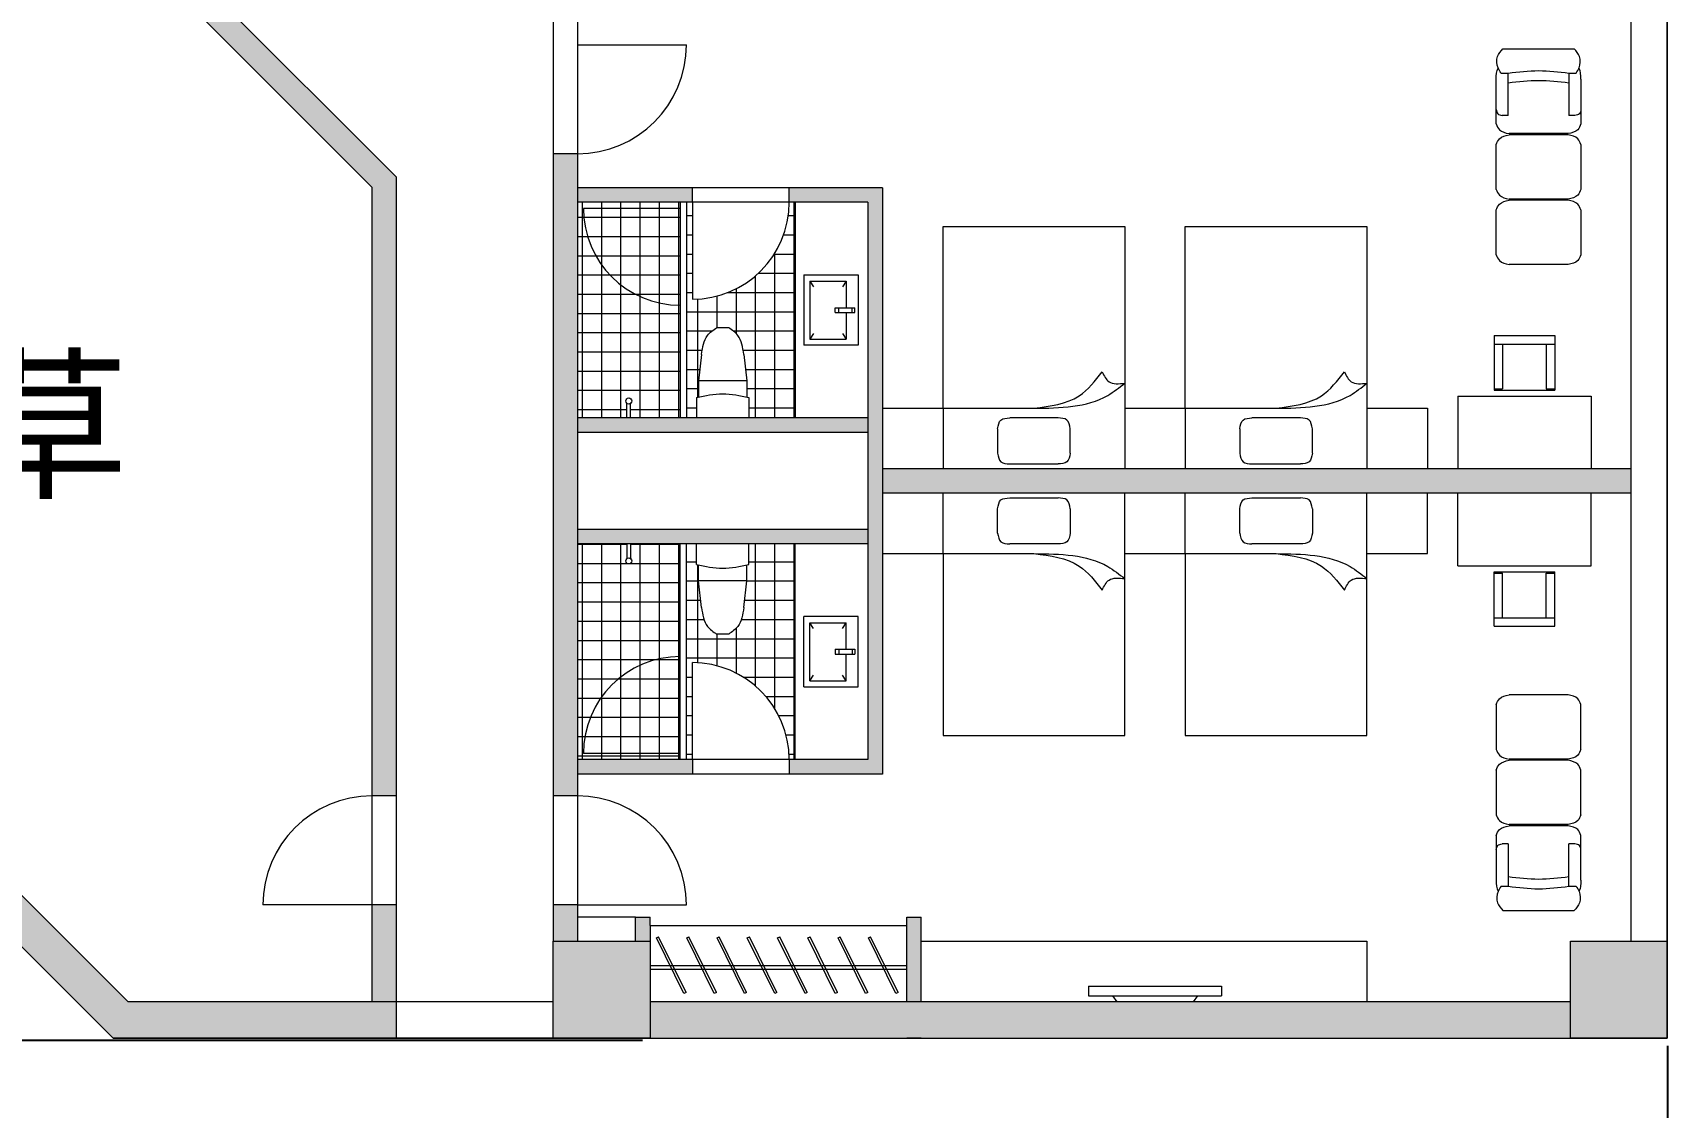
# Model space of a CAD drawing. Header units: metres. Extents: x -302 to 587, y -65 to 94.
# Drawn here: x 573.12 to 586.61, y 25.59 to 34.46 of the extents above; entities that cross this region are included whole.
import ezdxf

# ---------------------------------------------------------------- set-up
doc = ezdxf.new("R2010")
doc.units = ezdxf.units.M
doc.linetypes.add('ACAD_ISO03W100', pattern=[30, 12, -18])
doc.layers.get('0').update_dxf_attribs({"lineweight": 9})
for name, color, linetype, lineweight in [('fanghuo', 1, 'Continuous', 9), ('furniture', 3, 'Continuous', 5), ('glass', 5, 'Continuous', 5), ('hatch', 212, 'ACAD_ISO03W100', 5), ('ProfileEdges', 7, 'Continuous', 9), ('PUB_TEXT', 7, 'Continuous', 9), ('zhuwang', 2, 'Continuous', 13)]:
    doc.layers.add(name, color=color, linetype=linetype, lineweight=lineweight)
doc.styles.add('mystyle', font='', dxfattribs={"height": 1})
doc.styles.get('mystyle').set_extended_font_data('SimSun')
doc.dimstyles.new('myyyy', dxfattribs={"dimtxt": 1, "dimasz": 0.18, "dimexe": 0.18, "dimexo": 0.0625, "dimgap": 0.09, "dimtad": 0, "dimtoh": 1, "dimdec": 3, "dimrnd": 0.001, "dimzin": 0, "dimdsep": 46, "dimtxsty": 'Standard', "dimcen": 0.09, "dimadec": 0, "dimazin": 0, "dimtfac": 1, "dimtdec": 3, "dimtofl": 0, "dimtmove": 0, "dimatfit": 3, "dimfxl": 1, "dimtolj": 1, "dimtzin": 0, "dimarcsym": 0})
pattern_1 = [(0, (469.70644, -305.51858), (0, 0.15875), []), (90, (469.70644, -305.51858), (-0.15875, 1e-17), [])]

# ---------------------------------------------------------------- blocks, each defined once
blk = doc.blocks.new('*D136')
at = {"layer": 'Defpoints', "color": 0, "ltscale": 3, "transparency": 16777216}
for p in [(529.567, 68.96), (552.214, 68.96), (578.214, 26.14)]:
    blk.add_point(p, dxfattribs=at)
at = {"layer": 'PUB_TEXT', "color": 0, "lineweight": -2, "ltscale": 3, "transparency": 16777216}
for p, q in [((552.151, 68.96), (529.387, 68.96)), ((529.567, 68.78), (529.567, 50.056)), ((529.567, 26.32), (529.567, 45.043)), ((578.151, 26.14), (529.387, 26.14))]:
    blk.add_line(p, q, dxfattribs=at)
at = {"layer": 'PUB_TEXT', "color": 0, "ltscale": 3, "transparency": 16777216}
for points in [[(529.537, 68.78), (529.597, 68.78), (529.567, 68.96)], [(529.537, 26.32), (529.597, 26.32), (529.567, 26.14)]]:
    blk.add_solid(points, dxfattribs=at)
at = {"layer": 'PUB_TEXT', "color": 0, "ltscale": 3, "transparency": 16777216, "insert": (529.567, 47.55), "char_height": 1, "attachment_point": 5, "rotation": 90}
blk.add_mtext('\\A1;42.820', dxfattribs=at)
blk = doc.blocks.new('*D140')
at = {"layer": 'Defpoints', "color": 0, "ltscale": 3, "transparency": 16777216}
for p in [(543.814, 56.106), (586.614, 26.16), (586.614, 11.149)]:
    blk.add_point(p, dxfattribs=at)
at = {"layer": 'PUB_TEXT', "color": 0, "lineweight": -2, "ltscale": 3, "transparency": 16777216}
for p, q in [((543.814, 56.043), (543.814, 10.969)), ((586.614, 26.097), (586.614, 10.969)), ((543.994, 11.149), (562.79, 11.149)), ((586.434, 11.149), (567.637, 11.149))]:
    blk.add_line(p, q, dxfattribs=at)
at = {"layer": 'PUB_TEXT', "color": 0, "ltscale": 3, "transparency": 16777216}
for points in [[(543.994, 11.179), (543.994, 11.119), (543.814, 11.149)], [(586.434, 11.179), (586.434, 11.119), (586.614, 11.149)]]:
    blk.add_solid(points, dxfattribs=at)
at = {"layer": 'PUB_TEXT', "color": 0, "ltscale": 3, "transparency": 16777216, "insert": (565.214, 11.149), "char_height": 1, "attachment_point": 5}
blk.add_mtext('\\A1;42.800', dxfattribs=at)

msp = doc.modelspace()

# ---------------------------------------------------------------- hatches: boundary and pattern name
at = {"layer": 'hatch', "ltscale": 0.05}
h = msp.add_hatch(color=256, dxfattribs=at)
h.dxf.hatch_style = 1
h.paths.add_polyline_path([(574.3672, 35.0192), (574.2258, 34.8777), (575.9176, 33.186), (575.9176, 28.1598), (576.1176, 28.1598), (576.1176, 33.2688)])
h.paths.add_polyline_path([(576.1176, 27.2598), (575.9176, 27.2598), (575.9176, 26.4598), (576.1176, 26.4598)])
h = msp.add_hatch(color=256, dxfattribs=at)
h.dxf.hatch_style = 1
h.paths.add_polyline_path([(577.6136, 33.4598), (577.4136, 33.4598), (577.4136, 28.1598), (577.6136, 28.1598)])
h = msp.add_hatch(color=256, dxfattribs=at)
h.dxf.hatch_style = 1
h.paths.add_polyline_path([(578.5636, 33.1798), (577.6136, 33.1798), (577.6136, 33.0598), (578.5636, 33.0598)])
h = msp.add_hatch(color=256, dxfattribs=at)
h.dxf.hatch_style = 1
h.paths.add_polyline_path([(580.1336, 33.1798), (579.3636, 33.1798), (579.3636, 33.0598), (580.0136, 33.0598), (580.0136, 28.4598), (579.3636, 28.4598), (579.3636, 28.3398), (580.1336, 28.3398)])
h = msp.add_hatch(dxfattribs=at)
h.set_pattern_fill('NET', color=256, scale=0.05)
h.set_pattern_definition(pattern_1)
h.paths.add_polyline_path([(578.4636, 32.2098, -0.4142136), (577.6636, 33.0098), (578.4636, 33.0098), (578.4636, 33.0598), (577.6136, 33.0598), (577.6136, 31.2798), (578.0236, 31.2798), (578.0236, 31.3998, -0.236068), (578.0136, 31.4198, -1), (578.0636, 31.4198, -0.236068), (578.0536, 31.3998), (578.0536, 31.2798), (578.4636, 31.2798)])
h.paths.add_polyline_path([(578.4636, 33.0098), (577.6636, 33.0098, 0.4142136), (578.4636, 32.2098)], flags=17)
h = msp.add_hatch(dxfattribs=at)
h.set_pattern_fill('NET', color=256, scale=0.05)
h.set_pattern_definition([(0, (469.70643, -313.91858), (0, 0.15875), []), (90, (469.70643, -313.91858), (-0.15875, 1e-17), [])])
edge = h.paths.add_edge_path()
edge.add_line((579.4136, 33.0598), (579.3636, 33.0598))
edge.add_arc((578.5636, 33.0598), 0.8, -90, 0, ccw=False)
edge.add_line((578.5636, 32.2598), (578.5636, 33.0598))
edge.add_line((578.5636, 33.0598), (578.5136, 33.0598))
edge.add_line((578.5136, 33.0598), (578.5136, 31.2798))
edge.add_line((578.5136, 31.2798), (578.5986, 31.2798))
edge.add_line((578.5986, 31.2798), (578.5986, 31.4498))
edge.add_spline(control_points=[(578.5986, 31.4498), (578.6036, 31.4509), (578.6086, 31.4519), (578.6136, 31.4529)], knot_values=[0, 0, 0, 0, 0.0151453, 0.0151453, 0.0151453, 0.0151453], degree=3, periodic=0)
edge.add_line((578.6136, 31.453), (578.6136, 31.5848))
edge.add_line((578.6136, 31.5848), (578.6386, 31.8048))
edge.add_spline(control_points=[(578.6386, 31.8048), (578.6478, 31.8623), (578.6624, 31.9537), (578.7362, 32.0055), (578.7636, 32.0248)], knot_values=[0, 0, 0, 0, 0.1647883, 0.2622216, 0.2622216, 0.2622216, 0.2622216], degree=3, periodic=0)
edge.add_line((578.7636, 32.0248), (578.8636, 32.0248))
edge.add_spline(control_points=[(578.8636, 32.0248), (578.8911, 32.0055), (578.9649, 31.9537), (578.9795, 31.8623), (578.9886, 31.8048)], knot_values=[0, 0, 0, 0, 0.0974334, 0.2622216, 0.2622216, 0.2622216, 0.2622216], degree=3, periodic=0)
edge.add_line((578.9886, 31.8048), (579.0136, 31.5848))
edge.add_line((579.0136, 31.5848), (579.0136, 31.4529))
edge.add_spline(control_points=[(579.0136, 31.4529), (579.0186, 31.4519), (579.0236, 31.4509), (579.0286, 31.4498)], knot_values=[0.4190205, 0.4190205, 0.4190205, 0.4190205, 0.4341659, 0.4341659, 0.4341659, 0.4341659], degree=3, periodic=0)
edge.add_line((579.0286, 31.4498), (579.0286, 31.2798))
edge.add_line((579.0286, 31.2798), (579.4136, 31.2798))
edge.add_line((579.4136, 31.2798), (579.4136, 33.0598))
edge = h.paths.add_edge_path()
edge.add_line((579.4136, 30.2398), (579.0286, 30.2398))
edge.add_line((579.0286, 30.2398), (579.0286, 30.0698))
edge.add_spline(control_points=[(579.0286, 30.0698), (579.0236, 30.0688), (579.0186, 30.0677), (579.0136, 30.0667)], knot_values=[0.4190205, 0.4190205, 0.4190205, 0.4190205, 0.4341659, 0.4341659, 0.4341659, 0.4341659], degree=3, periodic=0)
edge.add_line((579.0136, 30.0667), (579.0136, 29.9348))
edge.add_line((579.0136, 29.9348), (578.9886, 29.7148))
edge.add_spline(control_points=[(578.9886, 29.7148), (578.9795, 29.6574), (578.9649, 29.5659), (578.8911, 29.5141), (578.8636, 29.4948)], knot_values=[0, 0, 0, 0, 0.1647883, 0.2622216, 0.2622216, 0.2622216, 0.2622216], degree=3, periodic=0)
edge.add_line((578.8636, 29.4948), (578.7636, 29.4948))
edge.add_spline(control_points=[(578.7636, 29.4948), (578.7362, 29.5141), (578.6624, 29.5659), (578.6478, 29.6574), (578.6386, 29.7148)], knot_values=[0, 0, 0, 0, 0.0974334, 0.2622216, 0.2622216, 0.2622216, 0.2622216], degree=3, periodic=0)
edge.add_line((578.6386, 29.7148), (578.6136, 29.9348))
edge.add_line((578.6136, 29.9348), (578.6136, 30.0667))
edge.add_spline(control_points=[(578.6136, 30.0667), (578.6086, 30.0677), (578.6036, 30.0688), (578.5986, 30.0698)], knot_values=[0, 0, 0, 0, 0.0151453, 0.0151453, 0.0151453, 0.0151453], degree=3, periodic=0)
edge.add_line((578.5986, 30.0698), (578.5986, 30.2398))
edge.add_line((578.5986, 30.2398), (578.5136, 30.2398))
edge.add_line((578.5136, 30.2398), (578.5136, 28.4598))
edge.add_line((578.5136, 28.4598), (578.5636, 28.4598))
edge.add_line((578.5636, 28.4598), (578.5636, 29.2598))
edge.add_arc((578.5636, 28.4598), 0.8, 0, 90, ccw=False)
edge.add_line((579.3636, 28.4598), (579.4136, 28.4598))
edge.add_line((579.4136, 28.4598), (579.4136, 30.2398))
h = msp.add_hatch(color=256, dxfattribs=at)
h.dxf.hatch_style = 1
h.paths.add_polyline_path([(580.0136, 31.2798), (577.6136, 31.2798), (577.6136, 31.1598), (580.0136, 31.1598)])
h = msp.add_hatch(color=256, dxfattribs=at)
h.dxf.hatch_style = 1
h.paths.add_polyline_path([(586.3136, 30.8598), (580.1336, 30.8598), (580.1336, 30.6598), (586.3136, 30.6598)])
h = msp.add_hatch(color=256, dxfattribs=at)
h.dxf.hatch_style = 1
h.paths.add_polyline_path([(580.0136, 30.3598), (577.6136, 30.3598), (577.6136, 30.2398), (580.0136, 30.2398)])
h = msp.add_hatch(dxfattribs=at)
h.set_pattern_fill('NET', color=256, scale=0.05)
h.set_pattern_definition(pattern_1)
h.paths.add_polyline_path([(578.4636, 29.3098, 0.4142136), (577.6636, 28.5098), (578.4636, 28.5098)], flags=17)
h.paths.add_polyline_path([(578.4636, 30.2398), (578.0536, 30.2398), (578.0536, 30.1198, -0.236068), (578.0636, 30.0998, -1), (578.0136, 30.0998, -0.236068), (578.0236, 30.1198), (578.0236, 30.2398), (577.6136, 30.2398), (577.6136, 28.4598), (578.4636, 28.4598), (578.4636, 28.5098), (577.6636, 28.5098, -0.4142136), (578.4636, 29.3098)])
h = msp.add_hatch(color=256, dxfattribs=at)
h.dxf.hatch_style = 1
h.paths.add_polyline_path([(571.8917, 28.4721), (571.6795, 28.2599), (573.7796, 26.1598), (576.1176, 26.1598), (576.1176, 26.4598), (573.9039, 26.4598)])
h = msp.add_hatch(color=256, dxfattribs=at)
h.dxf.hatch_style = 1
h.paths.add_polyline_path([(578.5636, 28.4598), (577.6136, 28.4598), (577.6136, 28.3398), (578.5636, 28.3398)])
h = msp.add_hatch(color=256, dxfattribs=at)
h.dxf.hatch_style = 1
h.paths.add_polyline_path([(577.6136, 27.2598), (577.4136, 27.2598), (577.4136, 26.9598), (577.6136, 26.9598)])
h = msp.add_hatch(color=256, dxfattribs=at)
h.dxf.hatch_style = 1
h.paths.add_polyline_path([(578.2136, 27.0898), (578.2136, 27.1598), (578.0936, 27.1598), (578.0936, 26.9598), (578.2136, 26.9598)])
h = msp.add_hatch(color=256, dxfattribs=at)
h.dxf.hatch_style = 1
h.paths.add_polyline_path([(580.4536, 27.1598), (580.3336, 27.1598), (580.3336, 26.4598), (580.4536, 26.4598)])
h = msp.add_hatch(color=256, dxfattribs=at)
h.dxf.hatch_style = 1
h.paths.add_polyline_path([(578.2136, 26.9598), (577.4136, 26.9598), (577.4136, 26.1598), (578.2136, 26.1598)])
h = msp.add_hatch(color=256, dxfattribs=at)
h.dxf.hatch_style = 1
h.paths.add_polyline_path([(586.6136, 26.9598), (585.8136, 26.9598), (585.8136, 26.1598), (586.6136, 26.1598)])
h = msp.add_hatch(color=256, dxfattribs=at)
h.dxf.hatch_style = 1
h.paths.add_polyline_path([(585.8136, 26.4598), (578.2136, 26.4598), (578.2136, 26.1598), (585.8136, 26.1598)])

# ---------------------------------------------------------------- linework, layer by layer
at = {"ltscale": 0.05}
for p, q in [((573.844, 35.2596), (575.9176, 33.186)), ((574.3672, 35.0192), (576.1176, 33.2688)), ((577.4136, 34.5598), (577.4136, 26.9598)), ((577.6136, 34.5598), (577.6136, 26.9598)), ((577.6136, 33.4598), (577.4136, 33.4598)), ((580.1336, 33.1798), (577.6136, 33.1798)), ((578.5636, 33.0598), (578.5636, 33.1798)), ((579.3636, 33.0598), (579.3636, 33.1798)), ((580.1336, 33.1798), (580.1336, 28.3398)), ((580.0136, 33.0598), (577.6136, 33.0598)), ((578.4636, 33.0598), (578.4636, 31.2798)), ((578.5136, 33.0598), (578.5136, 31.2798)), ((580.0136, 33.0598), (580.0136, 28.4598)), ((580.0136, 31.2798), (577.6136, 31.2798)), ((580.0136, 31.1598), (577.6136, 31.1598)), ((586.3136, 30.8598), (580.1336, 30.8598)), ((586.3136, 30.8598), (586.3136, 30.6598)), ((586.3136, 30.6598), (580.1336, 30.6598)), ((580.0136, 30.3598), (577.6136, 30.3598)), ((580.0136, 30.2398), (577.6136, 30.2398)), ((578.4636, 28.4598), (578.4636, 30.2398)), ((578.5136, 28.4598), (578.5136, 30.2398)), ((580.0136, 28.4598), (577.6136, 28.4598)), ((578.5636, 28.4598), (578.5636, 28.3398)), ((579.3636, 28.4598), (579.3636, 28.3398)), ((580.1336, 28.3398), (577.6136, 28.3398)), ((576.1176, 28.1598), (575.9176, 28.1598)), ((577.6136, 28.1598), (577.4136, 28.1598)), ((576.1176, 27.2598), (575.9176, 27.2598)), ((577.6136, 27.2598), (577.4136, 27.2598)), ((578.0936, 27.1598), (578.2136, 27.1598)), ((578.0936, 26.9598), (578.0936, 27.1598)), ((578.2136, 27.0898), (578.2136, 27.1598)), ((580.3336, 27.1598), (580.4536, 27.1598)), ((580.3336, 26.4598), (580.3336, 27.1598)), ((580.4536, 26.4598), (580.4536, 27.1598)), ((578.2136, 27.0898), (578.2136, 26.9598)), ((578.2672, 26.9886), (578.2851, 26.9975)), ((578.5114, 26.5377), (578.2851, 26.9975)), ((578.5172, 26.9886), (578.5351, 26.9975)), ((578.7614, 26.5377), (578.5351, 26.9975)), ((578.7672, 26.9886), (578.7851, 26.9975)), ((579.0114, 26.5377), (578.7851, 26.9975)), ((579.0172, 26.9886), (579.0351, 26.9975)), ((579.2614, 26.5377), (579.0351, 26.9975)), ((579.2672, 26.9886), (579.2851, 26.9975)), ((578.4936, 26.5288), (578.2672, 26.9886)), ((578.7436, 26.5288), (578.5172, 26.9886)), ((578.9936, 26.5288), (578.7672, 26.9886)), ((579.2436, 26.5288), (579.0172, 26.9886)), ((576.1176, 26.4598), (576.1176, 26.1598)), ((585.8136, 26.4598), (578.2136, 26.4598)), ((578.5114, 26.5377), (578.4936, 26.5288)), ((578.7614, 26.5377), (578.7436, 26.5288)), ((579.0114, 26.5377), (578.9936, 26.5288)), ((579.2614, 26.5377), (579.2436, 26.5288)), ((579.5114, 26.5377), (579.4936, 26.5288)), ((579.7614, 26.5377), (579.7436, 26.5288)), ((580.0114, 26.5377), (579.9936, 26.5288)), ((580.2614, 26.5377), (580.2436, 26.5288)), ((578.2136, 26.1598), (585.8136, 26.1598)), ((580.4536, 26.1598), (580.3336, 26.1598))]:
    msp.add_line(p, q, dxfattribs=at)
for p, q in [((576.1176, 33.2688), (576.1176, 26.4598)), ((575.9176, 33.186), (575.9176, 26.4598)), ((573.7796, 26.1598), (571.6795, 28.2599))]:
    msp.add_line(p, q)
at = {"layer": 'fanghuo', "ltscale": 3}
for p, q in [((586.6136, 26.1598), (586.6136, 68.9598)), ((543.8136, 56.1258), (573.7796, 26.1598)), ((573.7796, 26.1598), (586.6136, 26.1598))]:
    msp.add_line(p, q, dxfattribs=at)
at = {"layer": 'furniture', "ltscale": 0.05}
for p, q in [((585.2561, 34.3265), (585.8454, 34.3265)), ((585.2008, 33.7065), (585.2008, 34.0766)), ((585.2408, 34.1265), (585.3008, 34.1265)), ((585.3008, 33.7765), (585.3008, 34.1265)), ((585.8008, 34.1265), (585.8608, 34.1265)), ((585.8008, 34.1265), (585.8008, 33.7765)), ((585.9008, 34.0766), (585.9008, 33.7065)), ((585.3008, 33.7765), (585.2508, 33.7765)), ((585.8508, 33.7765), (585.8008, 33.7765)), ((585.7947, 33.6265), (585.3068, 33.6265)), ((585.7947, 33.6166), (585.3068, 33.6166)), ((585.2008, 33.1665), (585.2008, 33.5366)), ((585.9008, 33.5366), (585.9008, 33.1665)), ((585.7947, 33.0865), (585.3068, 33.0865)), ((585.7947, 33.0766), (585.3068, 33.0766)), ((579.4136, 33.0598), (579.4136, 31.2798)), ((585.2008, 32.6265), (585.2008, 32.9966)), ((585.9008, 32.9966), (585.9008, 32.6265)), ((580.6336, 31.3598), (580.6336, 32.8598)), ((580.6336, 32.8598), (582.1336, 32.8598)), ((582.1336, 32.8598), (582.1336, 30.8598)), ((582.6336, 31.3598), (582.6336, 32.8598)), ((582.6336, 32.8598), (584.1336, 32.8598)), ((584.1336, 32.8598), (584.1336, 30.8598)), ((585.7947, 32.5465), (585.3068, 32.5465)), ((579.4836, 32.4598), (579.9336, 32.4598)), ((579.4836, 32.4598), (579.4836, 31.8798)), ((579.5336, 32.4098), (579.5336, 31.9298)), ((579.5336, 32.4098), (579.8336, 32.4098)), ((579.5336, 32.4098), (579.5636, 32.3618)), ((579.8336, 32.4098), (579.8036, 32.3618)), ((579.8336, 32.4098), (579.8336, 32.1898)), ((579.9336, 32.4598), (579.9336, 31.8798)), ((579.7436, 32.1898), (579.9036, 32.1898)), ((579.7436, 32.1498), (579.7436, 32.1898)), ((579.7436, 32.1498), (579.9036, 32.1498)), ((579.7736, 32.1498), (579.7736, 32.1898)), ((579.8336, 32.1498), (579.8336, 31.9298)), ((579.8836, 32.1498), (579.8836, 32.1898)), ((579.9036, 32.1498), (579.9036, 32.1898)), ((578.8636, 32.0248), (578.7636, 32.0248)), ((579.9336, 31.8798), (579.4836, 31.8798)), ((579.5636, 31.9778), (579.5336, 31.9298)), ((579.5336, 31.9298), (579.8336, 31.9298)), ((579.8036, 31.9778), (579.8336, 31.9298)), ((585.1836, 31.9598), (585.6836, 31.9598)), ((585.1836, 31.9598), (585.1836, 31.5098)), ((585.1836, 31.8898), (585.6836, 31.8898)), ((585.2536, 31.8898), (585.2536, 31.5198)), ((585.6136, 31.8898), (585.6136, 31.5198)), ((585.6836, 31.9598), (585.6836, 31.5098)), ((578.6386, 31.8048), (578.6136, 31.5848)), ((578.9886, 31.8048), (579.0136, 31.5848)), ((579.0136, 31.5848), (578.6136, 31.5848)), ((578.6136, 31.5848), (578.6136, 31.4529)), ((579.0136, 31.5848), (579.0136, 31.4529)), ((578.5986, 31.4498), (578.5986, 31.2798)), ((579.0286, 31.4498), (579.0286, 31.2798)), ((584.8836, 31.4598), (585.9836, 31.4598)), ((584.8836, 31.4598), (584.8836, 30.8598)), ((585.1836, 31.5198), (585.2536, 31.5198)), ((585.1836, 31.5098), (585.6836, 31.5098)), ((585.6136, 31.5198), (585.6836, 31.5198)), ((585.9836, 31.4598), (585.9836, 30.8598)), ((578.0236, 31.2798), (578.0236, 31.3998)), ((578.0536, 31.2798), (578.0536, 31.3998)), ((580.1336, 31.3598), (580.6336, 31.3598)), ((580.6336, 31.3598), (580.6336, 30.8598)), ((580.6336, 31.3598), (581.3836, 31.3598)), ((582.1336, 31.3598), (582.6336, 31.3598)), ((582.6336, 31.3598), (582.6336, 30.8598)), ((582.6336, 31.3598), (583.3836, 31.3598)), ((584.1336, 31.3598), (584.6336, 31.3598)), ((584.6336, 31.3598), (584.6336, 30.8598)), ((581.0836, 31.1898), (581.0836, 30.9898)), ((581.5836, 31.2798), (581.1836, 31.2798)), ((581.6836, 30.9898), (581.6836, 31.1898)), ((583.0836, 31.1898), (583.0836, 30.9898)), ((583.5836, 31.2798), (583.1836, 31.2798)), ((583.6836, 30.9898), (583.6836, 31.1898)), ((581.1836, 30.8998), (581.5836, 30.8998)), ((583.1836, 30.8998), (583.5836, 30.8998)), ((580.6336, 30.1598), (580.6336, 30.6598)), ((582.1336, 28.6598), (582.1336, 30.6598)), ((582.6336, 30.1598), (582.6336, 30.6598)), ((584.1336, 28.6598), (584.1336, 30.6598)), ((584.6336, 30.1598), (584.6336, 30.6598)), ((584.8836, 30.0598), (584.8836, 30.6598)), ((585.9836, 30.0598), (585.9836, 30.6598)), ((581.0836, 30.3298), (581.0836, 30.5298)), ((581.1836, 30.6198), (581.5836, 30.6198)), ((581.6836, 30.5298), (581.6836, 30.3298)), ((583.0836, 30.3298), (583.0836, 30.5298)), ((583.1836, 30.6198), (583.5836, 30.6198)), ((583.6836, 30.5298), (583.6836, 30.3298)), ((578.0236, 30.2398), (578.0236, 30.1198)), ((578.0536, 30.2398), (578.0536, 30.1198)), ((578.5986, 30.0698), (578.5986, 30.2398)), ((579.0286, 30.0698), (579.0286, 30.2398)), ((579.4136, 28.4598), (579.4136, 30.2398)), ((581.5836, 30.2398), (581.1836, 30.2398)), ((583.5836, 30.2398), (583.1836, 30.2398)), ((580.1336, 30.1598), (580.6336, 30.1598)), ((580.6336, 30.1598), (580.6336, 28.6598)), ((580.6336, 30.1598), (581.3836, 30.1598)), ((582.1336, 30.1598), (582.6336, 30.1598)), ((582.6336, 30.1598), (582.6336, 28.6598)), ((582.6336, 30.1598), (583.3836, 30.1598)), ((584.1336, 30.1598), (584.6336, 30.1598)), ((578.6136, 29.9348), (578.6136, 30.0667)), ((579.0136, 29.9348), (579.0136, 30.0667)), ((584.8836, 30.0598), (585.9836, 30.0598)), ((585.1836, 29.5598), (585.1836, 30.0098)), ((585.1836, 30.0098), (585.6836, 30.0098)), ((585.1836, 29.9998), (585.2536, 29.9998)), ((585.2536, 29.6298), (585.2536, 29.9998)), ((585.6136, 29.6298), (585.6136, 29.9998)), ((585.6136, 29.9998), (585.6836, 29.9998)), ((585.6836, 29.5598), (585.6836, 30.0098)), ((579.0136, 29.9348), (578.6136, 29.9348)), ((578.6386, 29.7148), (578.6136, 29.9348)), ((578.9886, 29.7148), (579.0136, 29.9348)), ((579.9336, 29.6398), (579.4836, 29.6398)), ((579.4836, 29.0598), (579.4836, 29.6398)), ((579.5336, 29.1098), (579.5336, 29.5898)), ((579.5336, 29.5898), (579.8336, 29.5898)), ((579.5636, 29.5418), (579.5336, 29.5898)), ((579.8036, 29.5418), (579.8336, 29.5898)), ((579.8336, 29.3698), (579.8336, 29.5898)), ((579.9336, 29.0598), (579.9336, 29.6398)), ((585.1836, 29.6298), (585.6836, 29.6298)), ((585.1836, 29.5598), (585.6836, 29.5598)), ((578.8636, 29.4948), (578.7636, 29.4948)), ((579.7436, 29.3698), (579.9036, 29.3698)), ((579.7436, 29.3698), (579.7436, 29.3298)), ((579.7436, 29.3298), (579.9036, 29.3298)), ((579.7736, 29.3698), (579.7736, 29.3298)), ((579.8336, 29.1098), (579.8336, 29.3298)), ((579.8836, 29.3698), (579.8836, 29.3298)), ((579.9036, 29.3698), (579.9036, 29.3298)), ((579.5336, 29.1098), (579.5636, 29.1578)), ((579.8336, 29.1098), (579.8036, 29.1578)), ((579.4836, 29.0598), (579.9336, 29.0598)), ((579.5336, 29.1098), (579.8336, 29.1098)), ((585.2008, 28.9137), (585.2008, 28.5437)), ((585.7947, 28.9937), (585.3068, 28.9937)), ((585.9008, 28.5437), (585.9008, 28.9137)), ((580.6336, 28.6598), (582.1336, 28.6598)), ((582.6336, 28.6598), (584.1336, 28.6598)), ((585.2008, 28.3737), (585.2008, 28.0037)), ((585.7947, 28.4637), (585.3068, 28.4637)), ((585.7947, 28.4537), (585.3068, 28.4537)), ((585.9008, 28.0037), (585.9008, 28.3737)), ((585.2008, 27.8337), (585.2008, 27.4637)), ((585.7947, 27.9237), (585.3068, 27.9237)), ((585.7947, 27.9137), (585.3068, 27.9137)), ((585.9008, 27.4637), (585.9008, 27.8337)), ((585.3008, 27.7637), (585.2508, 27.7637)), ((585.3008, 27.7637), (585.3008, 27.4137)), ((585.8008, 27.4137), (585.8008, 27.7637)), ((585.8508, 27.7637), (585.8008, 27.7637)), ((585.2408, 27.4137), (585.3008, 27.4137)), ((585.8008, 27.4137), (585.8608, 27.4137)), ((578.0936, 27.1598), (577.6136, 27.1598)), ((585.2561, 27.2137), (585.8454, 27.2137)), ((578.2136, 27.0898), (580.3336, 27.0898)), ((579.5114, 26.5377), (579.2851, 26.9975)), ((579.5172, 26.9886), (579.5351, 26.9975)), ((579.7614, 26.5377), (579.5351, 26.9975)), ((579.7672, 26.9886), (579.7851, 26.9975)), ((580.0114, 26.5377), (579.7851, 26.9975)), ((580.0172, 26.9886), (580.0351, 26.9975)), ((580.2614, 26.5377), (580.0351, 26.9975)), ((579.4936, 26.5288), (579.2672, 26.9886)), ((579.7436, 26.5288), (579.5172, 26.9886)), ((579.9936, 26.5288), (579.7672, 26.9886)), ((580.2436, 26.5288), (580.0172, 26.9886)), ((580.4536, 26.9598), (584.1336, 26.9598)), ((584.1336, 26.9598), (584.1336, 26.4598)), ((578.2136, 26.7598), (580.3336, 26.7598)), ((578.2136, 26.7298), (580.3336, 26.7298)), ((581.8336, 26.5898), (581.8336, 26.5098)), ((581.8336, 26.5898), (582.9336, 26.5898)), ((582.9336, 26.5898), (582.9336, 26.5098)), ((581.8336, 26.5098), (582.9336, 26.5098)), ((582.0336, 26.5107), (582.0686, 26.4598)), ((582.7336, 26.5107), (582.6987, 26.4598))]:
    msp.add_line(p, q, dxfattribs=at)
for centre in [(578.0386, 31.4198), (578.0386, 30.0998)]:
    msp.add_circle(centre, 0.025, dxfattribs=at)
for points in [[(585.2408, 34.1265), (585.2165, 34.1693), (585.2127, 34.2634), (585.2561, 34.3265)], [(585.8608, 34.1265), (585.885, 34.1693), (585.8888, 34.2634), (585.8454, 34.3265)], [(585.3008, 34.1265), (585.5508, 34.1465), (585.8008, 34.1265)], [(585.3008, 34.0465), (585.5508, 34.0665), (585.8008, 34.0465)], [(585.2008, 33.8265), (585.2137, 33.791), (585.2508, 33.7765)], [(585.9008, 33.8265), (585.8878, 33.791), (585.8508, 33.7765)], [(585.2008, 33.7065), (585.2275, 33.6589), (585.3068, 33.6265)], [(585.2008, 33.5366), (585.2275, 33.5841), (585.3068, 33.6166)], [(585.9008, 33.7065), (585.874, 33.6589), (585.7947, 33.6265)], [(585.9008, 33.5366), (585.874, 33.5841), (585.7947, 33.6166)], [(585.2008, 33.1665), (585.2275, 33.1189), (585.3068, 33.0865)], [(585.2008, 32.9966), (585.2275, 33.0441), (585.3068, 33.0766)], [(585.9008, 33.1665), (585.874, 33.1189), (585.7947, 33.0865)], [(585.9008, 32.9966), (585.874, 33.0441), (585.7947, 33.0766)], [(585.2008, 32.6265), (585.2275, 32.5789), (585.3068, 32.5465)], [(585.9008, 32.6265), (585.874, 32.5789), (585.7947, 32.5465)], [(578.6386, 31.8048), (578.6895, 31.9615), (578.7636, 32.0248)], [(578.9886, 31.8048), (578.9377, 31.9615), (578.8636, 32.0248)], [(581.3836, 31.3598), (581.7571, 31.4623), (581.9475, 31.6609)], [(581.9475, 31.6609), (582.0036, 31.5785), (582.1336, 31.5661)], [(583.3836, 31.3598), (583.7571, 31.4623), (583.9475, 31.6609)], [(583.9475, 31.6609), (584.0036, 31.5785), (584.1336, 31.5661)], [(578.5986, 31.4498), (578.8136, 31.4798), (579.0286, 31.4498)], [(581.3836, 31.3598), (581.9937, 31.4661), (582.1336, 31.5661)], [(583.3836, 31.3598), (583.9937, 31.4661), (584.1336, 31.5661)], [(581.0836, 31.1898), (581.1117, 31.2628), (581.1836, 31.2798)], [(581.6836, 31.1898), (581.6556, 31.2628), (581.5836, 31.2798)], [(583.0836, 31.1898), (583.1117, 31.2628), (583.1836, 31.2798)], [(583.6836, 31.1898), (583.6556, 31.2628), (583.5836, 31.2798)], [(581.0836, 30.9898), (581.1117, 30.9168), (581.1836, 30.8998)], [(581.6836, 30.9898), (581.6556, 30.9168), (581.5836, 30.8998)], [(583.0836, 30.9898), (583.1117, 30.9168), (583.1836, 30.8998)], [(583.6836, 30.9898), (583.6556, 30.9168), (583.5836, 30.8998)], [(581.0836, 30.5298), (581.1117, 30.6028), (581.1836, 30.6198)], [(581.6836, 30.5298), (581.6556, 30.6028), (581.5836, 30.6198)], [(583.0836, 30.5298), (583.1117, 30.6028), (583.1836, 30.6198)], [(583.6836, 30.5298), (583.6556, 30.6028), (583.5836, 30.6198)], [(581.0836, 30.3298), (581.1117, 30.2568), (581.1836, 30.2398)], [(581.6836, 30.3298), (581.6556, 30.2568), (581.5836, 30.2398)], [(583.0836, 30.3298), (583.1117, 30.2568), (583.1836, 30.2398)], [(583.6836, 30.3298), (583.6556, 30.2568), (583.5836, 30.2398)], [(581.3836, 30.1598), (581.9937, 30.0535), (582.1336, 29.9535)], [(581.3836, 30.1598), (581.7571, 30.0573), (581.9475, 29.8587)], [(583.3836, 30.1598), (583.9937, 30.0535), (584.1336, 29.9535)], [(583.3836, 30.1598), (583.7571, 30.0573), (583.9475, 29.8587)], [(578.5986, 30.0698), (578.8136, 30.0398), (579.0286, 30.0698)], [(581.9475, 29.8587), (582.0036, 29.9411), (582.1336, 29.9535)], [(583.9475, 29.8587), (584.0036, 29.9411), (584.1336, 29.9535)], [(578.6386, 29.7148), (578.6895, 29.5581), (578.7636, 29.4948)], [(578.9886, 29.7148), (578.9377, 29.5581), (578.8636, 29.4948)], [(585.2008, 28.9137), (585.2275, 28.9613), (585.3068, 28.9937)], [(585.9008, 28.9137), (585.874, 28.9613), (585.7947, 28.9937)], [(585.2008, 28.5437), (585.2275, 28.4961), (585.3068, 28.4637)], [(585.9008, 28.5437), (585.874, 28.4961), (585.7947, 28.4637)], [(585.2008, 28.3737), (585.2275, 28.4213), (585.3068, 28.4537)], [(585.9008, 28.3737), (585.874, 28.4213), (585.7947, 28.4537)], [(585.2008, 28.0037), (585.2275, 27.9561), (585.3068, 27.9237)], [(585.9008, 28.0037), (585.874, 27.9561), (585.7947, 27.9237)], [(585.2008, 27.8337), (585.2275, 27.8813), (585.3068, 27.9137)], [(585.9008, 27.8337), (585.874, 27.8813), (585.7947, 27.9137)], [(585.2008, 27.7137), (585.2137, 27.7493), (585.2508, 27.7637)], [(585.9008, 27.7137), (585.8878, 27.7493), (585.8508, 27.7637)], [(585.2408, 27.4137), (585.2165, 27.371), (585.2127, 27.2769), (585.2561, 27.2137)], [(585.3008, 27.4937), (585.5508, 27.4737), (585.8008, 27.4937)], [(585.3008, 27.4137), (585.5508, 27.3937), (585.8008, 27.4137)], [(585.8608, 27.4137), (585.885, 27.371), (585.8888, 27.2769), (585.8454, 27.2137)]]:
    msp.add_spline(points, degree=3, dxfattribs=at)
for points in [[(585.2008, 34.0766), (585.2016, 34.1093), (585.2025, 34.142), (585.2174, 34.1672)], [(585.9008, 34.0766), (585.8999, 34.1093), (585.899, 34.142), (585.8841, 34.1672)], [(585.2008, 27.4637), (585.2016, 27.431), (585.2025, 27.3983), (585.2174, 27.3731)], [(585.9008, 27.4637), (585.8999, 27.431), (585.899, 27.3983), (585.8841, 27.3731)]]:
    msp.add_open_spline(points, degree=3, dxfattribs=at)
at = {"layer": 'glass', "ltscale": 0.05}
for p, q in [((577.6136, 34.3598), (578.5136, 34.3598)), ((578.4636, 33.0098), (577.6636, 33.0098)), ((578.5636, 33.0598), (578.5636, 32.2598)), ((578.5636, 28.4598), (578.5636, 29.2598)), ((578.4636, 28.5098), (577.6636, 28.5098)), ((575.9176, 27.2598), (575.0176, 27.2598)), ((577.6136, 27.2598), (578.5136, 27.2598))]:
    msp.add_line(p, q, dxfattribs=at)
for centre, radius, start, end in [((577.6136, 34.3598), 0.9, 270, 0), ((578.4636, 33.0098), 0.8, 180, 270), ((578.5636, 33.0598), 0.8, 270, 0), ((578.4636, 28.5098), 0.8, 90, 180), ((578.5636, 28.4598), 0.8, 0, 90), ((575.9176, 27.2598), 0.9, 90, 180), ((577.6136, 27.2598), 0.9, 0, 90)]:
    msp.add_arc(centre, radius, start, end, dxfattribs=at)
at = {"layer": 'ProfileEdges', "ltscale": 0.05}
for p, q in [((586.3136, 34.5598), (586.3136, 26.9598)), ((586.6136, 34.5598), (586.6136, 26.9598)), ((571.8917, 28.4721), (573.9039, 26.4598)), ((577.4136, 26.4598), (573.9039, 26.4598)), ((577.4136, 26.1598), (573.7796, 26.1598))]:
    msp.add_line(p, q, dxfattribs=at)
at = {"layer": 'zhuwang'}
for points in [[(577.4136, 26.9598), (578.2136, 26.9598), (578.2136, 26.1598), (577.4136, 26.1598)], [(585.8136, 26.9598), (586.6136, 26.9598), (586.6136, 26.1598), (585.8136, 26.1598)]]:
    msp.add_lwpolyline(points, close=True, dxfattribs=at)

# ---------------------------------------------------------------- texts
at = {"layer": 'PUB_TEXT', "ltscale": 0.05, "insert": (571.1829, 31.718), "char_height": 1, "attachment_point": 1, "style": 'mystyle'}
msp.add_mtext_dynamic_manual_height_columns('{\\fArial Unicode MS|b0|i0|c134|p0;布草}', width=3.660281, gutter_width=5, heights=[0], dxfattribs=at)

# ---------------------------------------------------------------- dimensions: what is measured, and where the dimension line sits
at = {"layer": 'PUB_TEXT', "ltscale": 3}
dim = msp.add_linear_dim(base=(529.5673, 68.9598), p1=(578.2136, 26.1398), p2=(552.2136, 68.9598), angle=270, dimstyle='myyyy', dxfattribs=at)
dim.commit()
dim.dimension.update_dxf_attribs({"geometry": '*D136', "text_midpoint": (529.5673, 47.5498)})
dim = msp.add_linear_dim(base=(586.6136, 11.1491), p1=(543.8136, 56.1058), p2=(586.6136, 26.1598), dimstyle='myyyy', dxfattribs=at)
dim.commit()
dim.dimension.update_dxf_attribs({"geometry": '*D140', "text_midpoint": (565.2136, 11.1491)})

doc.saveas('drawing.dxf')
